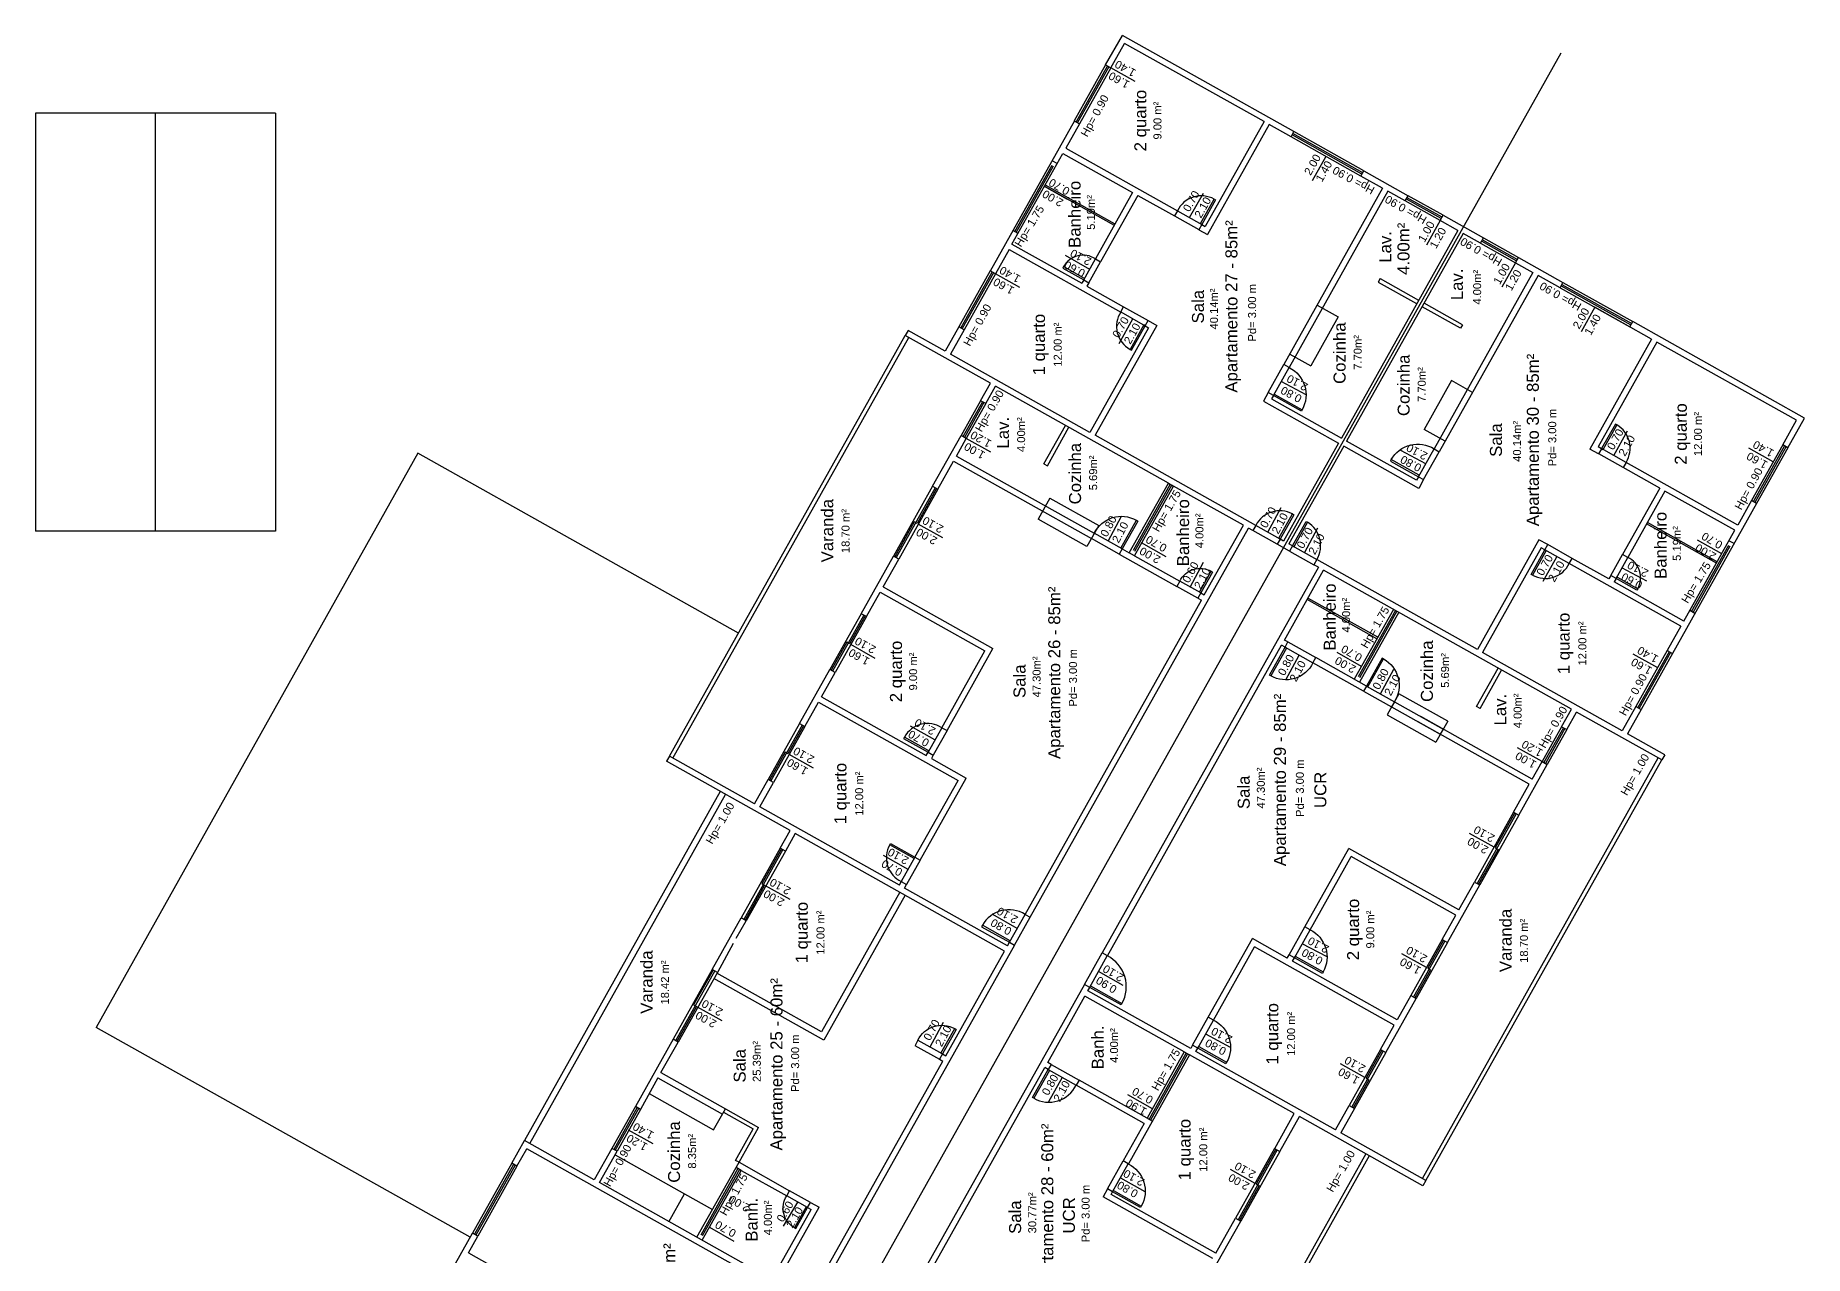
# Model space of a CAD drawing. Header units: millimetres. Extents: x -210 to 1173, y -437 to 320.
# Drawn here: x 1079.97 to 1124.19, y -162.04 to -131.54 of the extents above; entities that cross this region are included whole.
import ezdxf
from ezdxf.enums import TextEntityAlignment as Align

# ---------------------------------------------------------------- set-up
doc = ezdxf.new("R2010")
doc.units = ezdxf.units.MM
doc.header["$LTSCALE"] = 0.3
doc.linetypes.add('DASHED2', pattern=[9.525, 6.35, -3.175])
for name, color, linetype in [('CORTE', 6, 'Continuous'), ('COTAS', 1, 'Continuous'), ('ESQUADRIAS', 3, 'Continuous'), ('PISO', 1, 'Continuous'), ('PROJEÇÃO', 1, 'DASHED2'), ('TEXTOS', 2, 'Continuous'), ('VISTA', 2, 'Continuous')]:
    doc.layers.add(name, color=color, linetype=linetype)
doc.styles.add('2MM 1_100', font='ARIAL.TTF', dxfattribs={"height": 0.2})
doc.styles.add('3MM 1_100', font='ARIAL.TTF', dxfattribs={"height": 0.3})

msp = doc.modelspace()

# ---------------------------------------------------------------- linework, layer by layer
msp.add_line((1118.09, -131.986), (1093.657, -175.544))
at = {"layer": 'CORTE'}
for p, q in [((1106.712, -132.28), (1107.134, -131.543)), ((1106.843, -132.354), (1107.185, -131.743)), ((1111.423, -133.948), (1107.134, -131.543)), ((1110.674, -133.698), (1107.185, -131.743)), ((1106.712, -132.28), (1106.843, -132.354)), ((1105.937, -133.68), (1103.828, -137.433)), ((1106.061, -133.75), (1105.719, -134.36)), ((1105.93, -133.676), (1106.061, -133.75)), ((1110.674, -133.698), (1109.207, -136.317)), ((1110.805, -133.772), (1109.265, -136.521)), ((1111.35, -134.079), (1110.805, -133.772)), ((1111.35, -134.079), (1111.423, -133.948)), ((1105.719, -134.36), (1108.51, -135.926)), ((1104.375, -136.759), (1105.646, -134.492)), ((1105.646, -134.492), (1107.389, -135.469)), ((1105.184, -135.31), (1106.928, -136.289)), ((1105.204, -135.275), (1106.948, -136.254)), ((1113.094, -135.057), (1113.168, -134.926)), ((1113.639, -135.363), (1113.094, -135.057)), ((1113.168, -134.926), (1114.28, -135.55)), ((1107.389, -135.469), (1106.46, -137.126)), ((1107.519, -135.542), (1106.591, -137.2)), ((1107.519, -135.542), (1108.436, -136.056)), ((1113.639, -135.363), (1111.171, -139.768)), ((1113.77, -135.436), (1111.302, -139.842)), ((1114.206, -135.681), (1113.77, -135.436)), ((1114.206, -135.681), (1114.28, -135.55)), ((1108.51, -135.926), (1108.436, -136.056)), ((1114.714, -135.965), (1114.714, -135.965)), ((1114.714, -135.965), (1114.714, -135.965)), ((1115.078, -136.17), (1115.152, -136.039)), ((1115.521, -136.418), (1115.078, -136.17)), ((1115.152, -136.039), (1116.161, -136.605)), ((1109.12, -136.268), (1109.047, -136.399)), ((1109.047, -136.399), (1109.265, -136.521)), ((1109.12, -136.268), (1109.207, -136.317)), ((1115.521, -136.418), (1112.609, -141.606)), ((1115.521, -136.418), (1112.609, -141.606)), ((1115.652, -136.491), (1112.739, -141.68)), ((1115.652, -136.491), (1112.739, -141.68)), ((1116.088, -136.736), (1115.652, -136.491)), ((1116.088, -136.736), (1116.161, -136.605)), ((1104.301, -136.89), (1103.959, -137.501)), ((1104.301, -136.89), (1107.092, -138.456)), ((1104.375, -136.759), (1106.118, -137.737)), ((1103.959, -137.501), (1103.828, -137.428)), ((1106.46, -137.126), (1106.591, -137.2)), ((1117.396, -137.47), (1114.924, -141.873)), ((1116.96, -137.225), (1117.034, -137.094)), ((1116.96, -137.225), (1117.396, -137.47)), ((1117.034, -137.094), (1118.146, -137.717)), ((1106.167, -137.65), (1106.118, -137.737)), ((1106.167, -137.65), (1106.298, -137.723)), ((1106.298, -137.723), (1106.249, -137.81)), ((1106.249, -137.81), (1107.166, -138.325)), ((1117.527, -137.543), (1115.055, -141.947)), ((1118.073, -137.848), (1117.527, -137.543)), ((1118.073, -137.848), (1118.146, -137.717)), ((1107.092, -138.455), (1107.166, -138.325)), ((1120.362, -139.133), (1118.945, -138.338)), ((1103.046, -138.824), (1102.704, -139.434)), ((1103.177, -138.897), (1103.046, -138.824)), ((1107.79, -138.847), (1106.324, -141.464)), ((1107.994, -138.789), (1106.455, -141.537)), ((1107.703, -138.798), (1107.776, -138.667)), ((1107.703, -138.798), (1107.79, -138.847)), ((1107.776, -138.667), (1107.994, -138.789)), ((1119.817, -138.826), (1119.89, -138.695)), ((1124.186, -141.105), (1119.89, -138.696)), ((1101.779, -138.915), (1101.707, -139.042)), ((1103.835, -140.236), (1101.707, -139.042)), ((1102.704, -139.434), (1101.779, -138.915)), ((1103.177, -138.897), (1102.835, -139.508)), ((1120.363, -139.131), (1118.82, -141.879)), ((1120.493, -139.206), (1119.024, -141.822)), ((1123.982, -141.162), (1120.493, -139.206)), ((1106.324, -141.464), (1102.835, -139.508)), ((1111.302, -139.842), (1111.171, -139.768)), ((1103.591, -140.672), (1103.835, -140.236)), ((1103.722, -140.745), (1103.966, -140.309)), ((1108.283, -142.731), (1103.966, -140.309)), ((1110.78, -140.466), (1110.658, -140.684)), ((1110.911, -140.54), (1110.78, -140.466)), ((1110.911, -140.54), (1110.862, -140.627)), ((1103.722, -140.745), (1103.591, -140.672)), ((1110.658, -140.684), (1112.535, -141.737)), ((1110.862, -140.627), (1112.609, -141.606)), ((1123.639, -141.773), (1123.982, -141.162)), ((1123.77, -141.846), (1124.186, -141.105)), ((1102.392, -142.81), (1103.102, -141.544)), ((1102.988, -142.054), (1103.232, -141.618)), ((1103.233, -141.618), (1103.102, -141.544)), ((1110.467, -143.787), (1106.455, -141.537)), ((1112.535, -141.737), (1111.165, -144.179)), ((1112.535, -141.737), (1111.165, -144.179)), ((1112.666, -141.811), (1111.295, -144.252)), ((1112.666, -141.811), (1111.295, -144.252)), ((1114.541, -142.862), (1112.666, -141.811)), ((1114.484, -142.658), (1112.739, -141.68)), ((1114.924, -141.873), (1115.055, -141.947)), ((1119.038, -142.002), (1118.82, -141.879)), ((1119.111, -141.871), (1119.024, -141.822)), ((1119.111, -141.871), (1119.038, -142.002)), ((1123.77, -141.846), (1123.639, -141.773)), ((1102.523, -142.883), (1102.915, -142.185)), ((1102.915, -142.185), (1106.36, -144.116)), ((1102.988, -142.054), (1106.433, -143.985)), ((1119.722, -142.213), (1119.649, -142.344)), ((1120.566, -142.858), (1119.649, -142.344)), ((1122.513, -143.778), (1119.722, -142.213)), ((1102.392, -142.81), (1102.523, -142.883)), ((1107.306, -144.474), (1108.283, -142.731)), ((1107.436, -144.548), (1108.414, -142.804)), ((1110.158, -143.783), (1108.414, -142.804)), ((1114.533, -142.571), (1114.484, -142.658)), ((1114.533, -142.571), (1114.664, -142.644)), ((1114.664, -142.644), (1114.541, -142.862)), ((1120.566, -142.858), (1119.636, -144.515)), ((1120.696, -142.932), (1119.766, -144.588)), ((1122.439, -143.909), (1120.696, -142.932)), ((1122.987, -143.242), (1120.882, -146.991)), ((1122.856, -143.168), (1122.513, -143.779)), ((1122.987, -143.242), (1122.856, -143.168)), ((1104.833, -153.582), (1110.289, -143.856)), ((1106.433, -143.985), (1106.36, -144.116)), ((1109.181, -145.526), (1110.158, -143.783)), ((1110.395, -143.916), (1110.289, -143.856)), ((1110.467, -143.787), (1110.395, -143.916)), ((1111.077, -144.13), (1111.006, -144.258)), ((1111.165, -144.179), (1111.077, -144.13)), ((1117.547, -144.147), (1116.006, -146.893)), ((1117.765, -144.269), (1117.547, -144.147)), ((1121.981, -144.73), (1120.237, -143.752)), ((1122.001, -144.695), (1120.256, -143.717)), ((1121.167, -146.177), (1122.439, -143.909)), ((1100.606, -145.994), (1101.414, -144.554)), ((1101.545, -144.628), (1101.414, -144.554)), ((1107.131, -144.377), (1107.058, -144.507)), ((1107.058, -144.507), (1108.497, -145.314)), ((1107.131, -144.377), (1107.306, -144.474)), ((1107.436, -144.548), (1108.571, -145.184)), ((1111.311, -144.429), (1111.006, -144.258)), ((1111.383, -144.301), (1111.295, -144.252)), ((1111.383, -144.301), (1111.311, -144.429)), ((1117.605, -144.351), (1116.136, -146.966)), ((1117.692, -144.4), (1117.605, -144.351)), ((1117.692, -144.4), (1117.765, -144.269)), ((1119.766, -144.588), (1119.636, -144.515)), ((1101.153, -145.326), (1101.545, -144.628)), ((1112.033, -144.834), (1106.626, -154.472)), ((1111.186, -146.652), (1112.164, -144.908)), ((1111.993, -144.643), (1111.921, -144.772)), ((1112.033, -144.834), (1111.921, -144.772)), ((1116.006, -146.893), (1111.993, -144.643)), ((1118.357, -148.382), (1112.164, -144.908)), ((1118.302, -144.742), (1118.376, -144.611)), ((1121.094, -146.307), (1118.302, -144.742)), ((1119.293, -145.126), (1118.376, -144.611)), ((1119.342, -145.038), (1119.293, -145.126)), ((1119.473, -145.112), (1119.342, -145.038)), ((1100.737, -146.068), (1101.079, -145.457)), ((1101.079, -145.457), (1103.696, -146.924)), ((1101.153, -145.326), (1103.9, -146.867)), ((1108.571, -145.184), (1108.497, -145.314)), ((1109.094, -145.477), (1109.021, -145.608)), ((1109.094, -145.477), (1109.181, -145.526)), ((1119.473, -145.112), (1119.424, -145.199)), ((1121.167, -146.177), (1119.424, -145.199)), ((1104.704, -153.509), (1109.108, -145.657)), ((1109.021, -145.608), (1109.108, -145.657)), ((1113.498, -146.619), (1111.753, -145.641)), ((1113.517, -146.584), (1111.773, -145.606)), ((1113.909, -145.887), (1112.93, -147.631)), ((1100.737, -146.068), (1100.606, -145.994)), ((1114.04, -145.96), (1113.061, -147.704)), ((1121.094, -146.307), (1120.751, -146.918)), ((1106.759, -154.547), (1111.113, -146.783)), ((1111.2, -146.832), (1111.113, -146.783)), ((1111.273, -146.701), (1111.186, -146.652)), ((1111.2, -146.832), (1111.273, -146.701)), ((1102.62, -148.843), (1103.696, -146.924)), ((1102.751, -148.916), (1103.9, -146.867)), ((1111.898, -147.224), (1111.971, -147.093)), ((1113.162, -147.933), (1111.898, -147.224)), ((1113.236, -147.802), (1111.971, -147.093)), ((1119.625, -148.923), (1116.136, -146.966)), ((1120.751, -146.918), (1120.882, -146.991)), ((1099.065, -148.741), (1099.823, -147.39)), ((1099.612, -148.074), (1099.954, -147.463)), ((1099.954, -147.463), (1099.823, -147.39)), ((1099.612, -148.074), (1102.229, -149.541)), ((1113.236, -147.802), (1113.162, -147.933)), ((1099.196, -148.814), (1099.538, -148.205)), ((1099.538, -148.204), (1103.027, -150.16)), ((1113.933, -148.194), (1113.86, -148.324)), ((1113.86, -148.324), (1115.081, -149.009)), ((1113.933, -148.194), (1115.154, -148.878)), ((1117.378, -150.126), (1114.596, -148.565)), ((1118.112, -148.818), (1118.357, -148.382)), ((1118.243, -148.891), (1118.488, -148.455)), ((1120.616, -149.649), (1118.488, -148.455)), ((1119.968, -148.313), (1119.625, -148.923)), ((1120.098, -148.386), (1119.757, -148.995)), ((1119.968, -148.313), (1120.098, -148.386)), ((1099.065, -148.741), (1099.196, -148.814)), ((1102.62, -148.843), (1102.751, -148.916)), ((1117.305, -150.257), (1114.523, -148.696)), ((1115.154, -148.878), (1115.081, -149.009)), ((1118.112, -148.818), (1118.243, -148.891)), ((1120.689, -149.518), (1119.757, -148.995)), ((1102.229, -149.541), (1102.278, -149.453)), ((1102.278, -149.453), (1102.409, -149.527)), ((1119.683, -149.126), (1119.682, -149.127)), ((1095.812, -149.552), (1095.739, -149.683)), ((1098.827, -151.416), (1095.739, -149.683)), ((1097.941, -150.746), (1095.812, -149.552)), ((1102.409, -149.527), (1102.36, -149.614)), ((1102.36, -149.614), (1103.232, -150.103)), ((1117.044, -151.029), (1117.754, -149.763)), ((1117.378, -150.126), (1117.623, -149.69)), ((1117.623, -149.69), (1117.754, -149.763)), ((1120.689, -149.518), (1120.616, -149.649)), ((1097.941, -150.746), (1098.283, -150.137)), ((1098.072, -150.82), (1098.414, -150.21)), ((1098.414, -150.21), (1098.283, -150.137)), ((1101.951, -152.079), (1103.027, -150.16)), ((1102.082, -152.152), (1103.232, -150.103)), ((1116.913, -150.955), (1117.305, -150.257)), ((1101.56, -152.777), (1098.072, -150.82)), ((1116.913, -150.955), (1117.044, -151.029)), ((1098.582, -151.853), (1098.827, -151.416)), ((1098.958, -151.489), (1098.713, -151.926)), ((1104.19, -154.425), (1098.958, -151.489)), ((1098.713, -151.926), (1098.582, -151.853)), ((1101.951, -152.079), (1102.082, -152.152)), ((1111.696, -153.82), (1112.797, -151.858)), ((1111.827, -153.893), (1112.855, -152.062)), ((1115.543, -153.398), (1112.797, -151.858)), ((1115.47, -153.529), (1112.855, -152.062)), ((1101.575, -152.956), (1099.618, -156.446)), ((1101.56, -152.777), (1101.609, -152.69)), ((1101.609, -152.69), (1101.739, -152.763)), ((1101.691, -152.85), (1101.74, -152.763)), ((1104.264, -154.294), (1101.691, -152.85)), ((1115.258, -154.213), (1116.066, -152.773)), ((1115.543, -153.398), (1115.935, -152.7)), ((1115.935, -152.7), (1116.066, -152.773)), ((1101.706, -153.029), (1099.676, -156.65)), ((1096.88, -154.885), (1097.604, -153.598)), ((1097.483, -154.105), (1097.735, -153.671)), ((1097.735, -153.671), (1097.604, -153.598)), ((1104.704, -153.509), (1104.833, -153.582)), ((1111.827, -153.893), (1111.696, -153.82)), ((1115.127, -154.14), (1115.47, -153.529)), ((1097.41, -154.236), (1097.012, -154.959)), ((1104.442, -154.279), (1099.868, -162.434)), ((1104.264, -154.294), (1104.313, -154.207)), ((1104.313, -154.207), (1104.442, -154.279)), ((1109.282, -156.077), (1110.383, -154.115)), ((1109.413, -156.151), (1110.44, -154.319)), ((1111.256, -154.605), (1110.383, -154.115)), ((1113.93, -156.277), (1110.44, -154.319)), ((1115.127, -154.14), (1115.258, -154.213)), ((1102.723, -157.042), (1104.19, -154.425)), ((1106.759, -154.547), (1106.626, -154.473)), ((1111.256, -154.605), (1111.305, -154.517)), ((1111.436, -154.591), (1111.305, -154.518)), ((1111.387, -154.678), (1111.435, -154.591)), ((1114.002, -156.146), (1111.387, -154.678)), ((1097.012, -154.959), (1096.882, -154.886)), ((1099.676, -156.65), (1096.927, -155.108)), ((1099.618, -156.446), (1097.001, -154.977)), ((1106.186, -155.257), (1101.661, -163.325)), ((1105.267, -157.207), (1106.197, -155.55)), ((1106.319, -155.332), (1106.186, -155.257)), ((1108.682, -156.944), (1106.197, -155.55)), ((1106.27, -155.419), (1106.319, -155.332)), ((1108.842, -156.862), (1106.27, -155.419)), ((1113.718, -156.961), (1114.476, -155.609)), ((1114.345, -155.535), (1114.002, -156.146)), ((1114.345, -155.535), (1114.476, -155.609)), ((1109.413, -156.151), (1109.282, -156.077)), ((1113.587, -156.887), (1113.93, -156.277)), ((1095.903, -156.63), (1094.963, -158.308)), ((1095.6, -157.463), (1096.034, -156.703)), ((1096.034, -156.703), (1095.903, -156.63)), ((1102.025, -156.651), (1101.952, -156.782)), ((1108.682, -156.945), (1107.753, -158.602)), ((1108.891, -156.775), (1108.842, -156.862)), ((1109.022, -156.849), (1108.891, -156.775)), ((1108.973, -156.936), (1109.022, -156.849)), ((1112.462, -158.893), (1108.973, -156.936)), ((1113.587, -156.887), (1113.718, -156.961)), ((1099.739, -162.362), (1102.649, -157.173)), ((1101.792, -163.398), (1105.194, -157.338)), ((1102.636, -156.993), (1102.562, -157.124)), ((1102.562, -157.124), (1102.65, -157.173)), ((1102.636, -156.993), (1102.723, -157.042)), ((1105.281, -157.387), (1105.194, -157.338)), ((1105.354, -157.256), (1105.267, -157.207)), ((1105.354, -157.256), (1105.281, -157.387)), ((1108.813, -157.018), (1107.284, -159.743)), ((1111.429, -158.486), (1108.813, -157.018)), ((1095.527, -157.594), (1095.093, -158.382)), ((1095.527, -157.594), (1097.139, -158.498)), ((1095.6, -157.463), (1097.213, -158.367)), ((1106.052, -157.648), (1105.979, -157.778)), ((1107.68, -158.733), (1105.979, -157.778)), ((1107.753, -158.602), (1106.052, -157.648)), ((1112.462, -158.893), (1112.804, -158.283)), ((1112.804, -158.283), (1112.935, -158.356)), ((1095.093, -158.382), (1094.963, -158.308)), ((1107.68, -158.733), (1107.154, -159.67)), ((1110.941, -159.357), (1111.429, -158.486)), ((1111.071, -159.43), (1111.56, -158.559)), ((1114.647, -160.291), (1111.56, -158.559)), ((1112.935, -158.356), (1112.592, -158.967)), ((1091.872, -159.729), (1092.191, -159.161)), ((1093.935, -160.139), (1092.191, -159.161)), ((1114.721, -160.161), (1112.592, -158.967)), ((1092.002, -159.803), (1092.248, -159.365)), ((1099.226, -163.278), (1092.248, -159.365)), ((1094.375, -159.355), (1093.936, -160.139)), ((1094.066, -160.212), (1094.506, -159.428)), ((1094.506, -159.428), (1094.375, -159.355)), ((1110.94, -159.357), (1111.071, -159.43)), ((1092.002, -159.803), (1091.872, -159.729)), ((1096.501, -161.579), (1097.553, -159.704)), ((1096.632, -161.652), (1097.61, -159.908)), ((1097.553, -159.704), (1098.817, -160.413)), ((1097.61, -159.908), (1098.744, -160.544)), ((1107.283, -159.743), (1107.153, -159.67)), ((1099.299, -163.147), (1094.066, -160.212)), ((1098.744, -160.544), (1098.817, -160.413)), ((1106.761, -160.367), (1106.651, -160.564)), ((1106.89, -160.44), (1106.761, -160.367)), ((1106.854, -160.505), (1106.89, -160.44)), ((1109.472, -161.974), (1106.854, -160.505)), ((1114.721, -160.161), (1114.647, -160.291)), ((1098.376, -162.631), (1099.355, -160.886)), ((1098.508, -162.703), (1099.559, -160.828)), ((1099.267, -160.837), (1099.341, -160.706)), ((1099.267, -160.837), (1099.355, -160.886)), ((1099.341, -160.706), (1099.559, -160.828)), ((1109.399, -162.105), (1106.651, -160.564)), ((1109.357, -162.484), (1110.093, -161.174)), ((1109.472, -161.974), (1109.962, -161.101)), ((1109.962, -161.101), (1110.093, -161.174)), ((1089.607, -163.768), (1090.894, -161.474)), ((1090.789, -161.966), (1091.024, -161.547)), ((1091.024, -161.547), (1090.893, -161.474)), ((1090.789, -161.966), (1092.752, -163.066))]:
    msp.add_line(p, q, dxfattribs=at)
at = {"layer": 'COTAS'}
for p, q in [((1107.456, -132.698), (1106.843, -132.354)), ((1112.222, -134.567), (1111.878, -135.18)), ((1105.181, -135.309), (1105.756, -135.633)), ((1108.816, -136.096), (1109.16, -135.483)), ((1115.078, -136.17), (1114.735, -136.783)), ((1105.708, -137.031), (1106.313, -137.388)), ((1104.572, -137.845), (1103.959, -137.501)), ((1116.96, -137.225), (1116.616, -137.838)), ((1118.945, -138.337), (1118.601, -138.95)), ((1107.053, -139.24), (1107.398, -138.627)), ((1111.726, -140.522), (1111.106, -140.191)), ((1119.417, -142.041), (1119.761, -141.428)), ((1103.846, -141.961), (1103.232, -141.618)), ((1114.716, -142.25), (1114.096, -141.919)), ((1123.402, -142.201), (1122.789, -141.857)), ((1106.782, -144.181), (1107.113, -143.561)), ((1110.772, -143.959), (1111.103, -143.338)), ((1102.647, -144.099), (1102.034, -143.756)), ((1111.688, -144.472), (1112.019, -143.852)), ((1121.498, -144.149), (1122.111, -144.492)), ((1108.229, -144.571), (1107.616, -144.227)), ((1117.654, -145.184), (1117.997, -144.571)), ((1108.832, -145.33), (1109.163, -144.71)), ((1120.24, -145.181), (1119.62, -144.85)), ((1100.958, -147.111), (1100.345, -146.767)), ((1111.218, -147.648), (1111.549, -147.028)), ((1113.112, -147.31), (1112.499, -146.966)), ((1120.514, -147.346), (1119.901, -147.002)), ((1113.585, -147.998), (1113.915, -147.378)), ((1102.449, -149.148), (1101.836, -148.804)), ((1117.623, -149.69), (1117.01, -149.346)), ((1099.417, -149.858), (1098.804, -149.514)), ((1116.424, -151.827), (1115.811, -151.484)), ((1101.78, -152.384), (1101.167, -152.04)), ((1098.83, -153.139), (1098.217, -152.795)), ((1104.508, -153.859), (1103.895, -153.515)), ((1112.251, -154.573), (1111.631, -154.242)), ((1114.736, -154.838), (1114.123, -154.494)), ((1097.13, -156.171), (1096.517, -155.828)), ((1102.33, -156.822), (1102.661, -156.202)), ((1109.837, -156.831), (1109.217, -156.5)), ((1113.195, -157.585), (1112.582, -157.241)), ((1105.629, -157.582), (1105.285, -158.195)), ((1107.886, -158.365), (1107.273, -158.021)), ((1095.407, -159.245), (1094.794, -158.902)), ((1110.451, -160.23), (1109.838, -159.886)), ((1098.662, -161.303), (1099.019, -160.698)), ((1096.811, -161.329), (1097.424, -161.673))]:
    msp.add_line(p, q, dxfattribs=at)
at = {"layer": 'COTAS', "extrusion": (2.53092e-12, 2.49687e-12, -1)}
msp.add_line((1107.15, -155.282), (1106.537, -154.938), dxfattribs=at)
at = {"layer": 'COTAS', "extrusion": (1.06791e-16, -5.99361e-17, -1)}
msp.add_line((1107.086, -160.092), (1107.698, -160.436), dxfattribs=at)
at = {"layer": 'ESQUADRIAS'}
for p, q in [((1106.76, -132.307), (1105.978, -133.703)), ((1106.795, -132.327), (1106.013, -133.723)), ((1113.121, -135.009), (1111.377, -134.031)), ((1113.141, -134.974), (1111.396, -133.996)), ((1115.105, -136.122), (1114.233, -135.633)), ((1115.125, -136.087), (1114.253, -135.598)), ((1116.115, -136.688), (1116.987, -137.177)), ((1116.135, -136.653), (1117.007, -137.142)), ((1103.876, -137.455), (1103.094, -138.85)), ((1103.911, -137.474), (1103.129, -138.87)), ((1118.1, -137.8), (1119.844, -138.778)), ((1118.119, -137.765), (1119.864, -138.744)), ((1103.639, -140.699), (1103.15, -141.571)), ((1103.674, -140.718), (1103.185, -141.591)), ((1123.687, -141.8), (1122.904, -143.195)), ((1123.722, -141.819), (1122.939, -143.215)), ((1102.457, -142.847), (1101.479, -144.591)), ((1102.492, -142.866), (1102.003, -143.738)), ((1101.933, -143.699), (1101.444, -144.572)), ((1102.003, -143.738), (1101.933, -143.699)), ((1100.671, -146.031), (1099.889, -147.427)), ((1100.706, -146.051), (1100.315, -146.748)), ((1100.245, -146.709), (1099.854, -147.407)), ((1100.315, -146.748), (1100.245, -146.709)), ((1120.799, -146.945), (1120.016, -148.34)), ((1120.834, -146.964), (1120.051, -148.359)), ((1099.131, -148.778), (1098.348, -150.173)), ((1099.166, -148.797), (1098.774, -149.495)), ((1118.16, -148.845), (1117.671, -149.717)), ((1118.195, -148.864), (1117.706, -149.736)), ((1098.705, -149.456), (1098.313, -150.154)), ((1098.774, -149.495), (1098.705, -149.456)), ((1116.978, -150.992), (1116, -152.736)), ((1116.944, -150.972), (1116.454, -151.845)), ((1098.647, -151.89), (1097.669, -153.634)), ((1098.612, -151.87), (1098.123, -152.742)), ((1116.524, -151.884), (1116.035, -152.756)), ((1116.454, -151.845), (1116.524, -151.884)), ((1098.193, -152.782), (1097.704, -153.654)), ((1098.123, -152.742), (1098.193, -152.782)), ((1115.193, -154.177), (1114.41, -155.572)), ((1115.158, -154.157), (1114.767, -154.855)), ((1096.947, -154.922), (1095.969, -156.667)), ((1096.906, -154.899), (1096.417, -155.771)), ((1114.836, -154.894), (1114.445, -155.592)), ((1114.767, -154.855), (1114.836, -154.894)), ((1096.487, -155.81), (1095.997, -156.683)), ((1096.417, -155.771), (1096.487, -155.81)), ((1113.652, -156.924), (1112.87, -158.32)), ((1113.617, -156.904), (1113.226, -157.602)), ((1113.296, -157.641), (1112.904, -158.339)), ((1113.226, -157.602), (1113.296, -157.641)), ((1095.011, -158.335), (1094.423, -159.382)), ((1095.045, -158.355), (1094.458, -159.401)), ((1111.005, -159.395), (1110.027, -161.139)), ((1110.97, -159.375), (1110.481, -160.247)), ((1091.92, -159.756), (1090.942, -161.501)), ((1091.955, -159.776), (1090.977, -161.521)), ((1110.551, -160.286), (1110.062, -161.159)), ((1110.481, -160.247), (1110.551, -160.286))]:
    msp.add_line(p, q, dxfattribs=at)
for points in [[(1109.121, -136.266), (1109.086, -136.247), (1109.428, -135.636), (1109.463, -135.655)], [(1106.167, -137.65), (1106.186, -137.615), (1105.663, -137.322), (1105.643, -137.357)], [(1107.703, -138.798), (1107.668, -138.779), (1107.325, -139.389), (1107.36, -139.409)], [(1119.112, -141.869), (1119.147, -141.889), (1119.49, -141.279), (1119.455, -141.259)], [(1111.043, -144.11), (1111.386, -143.5), (1111.42, -143.52), (1111.077, -144.13)], [(1111.383, -144.301), (1111.726, -143.691), (1111.761, -143.711), (1111.418, -144.321)], [(1117.692, -144.4), (1117.727, -144.419), (1117.385, -145.03), (1117.35, -145.011)], [(1119.473, -145.112), (1119.492, -145.077), (1120.015, -145.37), (1119.996, -145.405)], [(1102.278, -149.453), (1102.297, -149.419), (1101.687, -149.076), (1101.667, -149.111)], [(1101.951, -152.079), (1101.931, -152.114), (1101.321, -151.772), (1101.34, -151.737)], [(1104.313, -154.207), (1104.332, -154.172), (1103.635, -153.781), (1103.615, -153.816)], [(1106.319, -155.332), (1106.338, -155.297), (1107.123, -155.737), (1107.104, -155.772)], [(1105.281, -157.387), (1105.316, -157.407), (1104.924, -158.104), (1104.89, -158.085)]]:
    msp.add_lwpolyline(points, close=True, dxfattribs=at)
at = {"layer": 'ESQUADRIAS', "extrusion": (-8.67055e-14, 3.07119e-13, -1), "elevation": 0}
for points in [[(-1110.911, -140.54), (-1110.93, -140.505), (-1111.628, -140.896), (-1111.609, -140.931)], [(-1109.022, -156.849), (-1109.041, -156.814), (-1109.739, -157.205), (-1109.72, -157.24)]]:
    msp.add_lwpolyline(points, close=True, dxfattribs=at)
at = {"layer": 'ESQUADRIAS', "extrusion": (3.07266e-13, 8.61823e-14, -1), "elevation": 0}
msp.add_lwpolyline([(-1114.533, -142.571), (-1114.552, -142.536), (-1113.855, -142.144), (-1113.835, -142.179)], close=True, dxfattribs=at)
at = {"layer": 'ESQUADRIAS', "extrusion": (1.06818e-16, -5.98874e-17, -1)}
for points in [[(-1107.131, -144.377), (-1107.096, -144.357), (-1107.488, -143.659), (-1107.522, -143.679)], [(-1109.094, -145.477), (-1109.059, -145.457), (-1109.353, -144.934), (-1109.387, -144.954)]]:
    msp.add_lwpolyline(points, close=True, dxfattribs=at)
at = {"layer": 'ESQUADRIAS', "extrusion": (-1.06805e-16, 5.99109e-17, -1)}
for points in [[(-1111.2, -146.832), (-1111.235, -146.852), (-1110.843, -147.549), (-1110.808, -147.53)], [(-1113.236, -147.802), (-1113.271, -147.822), (-1113.662, -147.124), (-1113.627, -147.104)]]:
    msp.add_lwpolyline(points, close=True, dxfattribs=at)
at = {"layer": 'ESQUADRIAS', "extrusion": (-8.66407e-14, 3.07137e-13, -1), "elevation": 0}
msp.add_lwpolyline([(-1111.436, -154.591), (-1111.455, -154.556), (-1112.153, -154.947), (-1112.134, -154.982)], close=True, dxfattribs=at)
at = {"layer": 'ESQUADRIAS', "extrusion": (1.06799e-16, -5.99217e-17, -1)}
msp.add_lwpolyline([(-1102.635, -156.993), (-1102.6, -156.974), (-1102.943, -156.363), (-1102.978, -156.383)], close=True, dxfattribs=at)
at = {"layer": 'ESQUADRIAS', "extrusion": (1.06791e-16, -5.99361e-17, -1)}
msp.add_lwpolyline([(-1106.89, -160.44), (-1106.91, -160.405), (-1107.607, -160.797), (-1107.588, -160.832)], close=True, dxfattribs=at)
at = {"layer": 'ESQUADRIAS', "extrusion": (1.0683e-16, -5.9867e-17, -1)}
msp.add_lwpolyline([(-1099.267, -160.837), (-1099.233, -160.817), (-1098.939, -161.341), (-1098.974, -161.36)], close=True, dxfattribs=at)
at = {"layer": 'PISO'}
for p, q in [((1085.966, -133.486), (1079.966, -133.486)), ((1079.966, -133.486), (1079.966, -143.936)), ((1082.966, -143.936), (1082.966, -133.486)), ((1085.966, -133.486), (1085.966, -143.936)), ((1108.437, -136.056), (1109.048, -136.397)), ((1108.51, -135.925), (1109.121, -136.266)), ((1107.166, -138.325), (1107.776, -138.667)), ((1107.092, -138.455), (1107.703, -138.798)), ((1110.78, -140.466), (1111.171, -139.768)), ((1110.911, -140.54), (1111.302, -139.842)), ((1114.533, -142.571), (1114.924, -141.873)), ((1119.722, -142.213), (1119.112, -141.869)), ((1114.664, -142.644), (1115.055, -141.947)), ((1119.649, -142.343), (1119.039, -142)), ((1102.392, -142.81), (1101.414, -144.554)), ((1102.523, -142.883), (1101.545, -144.628)), ((1085.966, -143.936), (1079.966, -143.936)), ((1107.058, -144.507), (1106.36, -144.116)), ((1107.131, -144.377), (1106.433, -143.985)), ((1111.006, -144.258), (1110.395, -143.916)), ((1111.077, -144.13), (1110.467, -143.787)), ((1111.311, -144.429), (1111.921, -144.772)), ((1111.383, -144.301), (1111.993, -144.644)), ((1118.302, -144.742), (1117.692, -144.4)), ((1118.376, -144.611), (1117.765, -144.269)), ((1109.021, -145.608), (1108.497, -145.314)), ((1109.094, -145.477), (1108.571, -145.184)), ((1100.606, -145.994), (1099.823, -147.39)), ((1100.737, -146.068), (1099.954, -147.463)), ((1111.273, -146.701), (1111.971, -147.093)), ((1111.2, -146.832), (1111.898, -147.224)), ((1113.162, -147.933), (1113.86, -148.324)), ((1113.236, -147.802), (1113.933, -148.194)), ((1099.065, -148.741), (1098.283, -150.137)), ((1099.196, -148.814), (1098.414, -150.21)), ((1102.62, -148.843), (1102.278, -149.453)), ((1102.751, -148.916), (1102.409, -149.527)), ((1116.913, -150.955), (1115.935, -152.7)), ((1117.044, -151.029), (1116.066, -152.773)), ((1098.582, -151.853), (1097.604, -153.597)), ((1098.713, -151.926), (1097.734, -153.671)), ((1101.951, -152.079), (1101.609, -152.69)), ((1102.082, -152.152), (1101.739, -152.763)), ((1111.305, -154.517), (1111.696, -153.82)), ((1111.435, -154.591), (1111.827, -153.893)), ((1115.127, -154.14), (1114.345, -155.535)), ((1115.258, -154.213), (1114.476, -155.609)), ((1106.186, -155.257), (1106.626, -154.473)), ((1106.317, -155.331), (1106.757, -154.546)), ((1096.882, -154.885), (1095.903, -156.63)), ((1097.012, -154.959), (1096.034, -156.703)), ((1108.891, -156.775), (1109.282, -156.077)), ((1109.021, -156.848), (1109.413, -156.151)), ((1113.587, -156.887), (1112.804, -158.283)), ((1113.718, -156.961), (1112.935, -158.356)), ((1097.164, -158.454), (1097.905, -158.87)), ((1097.213, -158.367), (1098.042, -158.831)), ((1097.465, -159.655), (1097.905, -158.87)), ((1097.553, -159.704), (1098.042, -158.831)), ((1110.94, -159.358), (1109.961, -161.102)), ((1111.071, -159.431), (1110.092, -161.176)), ((1097.553, -159.704), (1097.465, -159.655)), ((1106.761, -160.367), (1107.153, -159.67)), ((1106.89, -160.44), (1107.282, -159.742)), ((1099.341, -160.706), (1098.817, -160.413)), ((1099.267, -160.837), (1098.744, -160.544))]:
    msp.add_line(p, q, dxfattribs=at)
at = {"layer": 'PISO', "extrusion": (5.98539e-17, 1.06837e-16, -1)}
for p, q in [((1106.167, -137.65), (1106.46, -137.126)), ((1106.298, -137.723), (1106.591, -137.2))]:
    msp.add_line(p, q, dxfattribs=at)
at = {"layer": 'PISO', "extrusion": (5.99444e-17, 1.06786e-16, -1)}
for p, q in [((1119.342, -145.038), (1119.636, -144.515)), ((1119.473, -145.112), (1119.766, -144.588))]:
    msp.add_line(p, q, dxfattribs=at)
at = {"layer": 'PISO', "extrusion": (5.98874e-17, 1.06818e-16, -1)}
for p, q in [((1104.313, -154.207), (1104.704, -153.509)), ((1104.442, -154.279), (1104.833, -153.582))]:
    msp.add_line(p, q, dxfattribs=at)
at = {"layer": 'PISO', "extrusion": (1.06799e-16, -5.99217e-17, -1)}
for p, q in [((1101.951, -156.782), (1102.562, -157.124)), ((1102.025, -156.651), (1102.635, -156.993))]:
    msp.add_line(p, q, dxfattribs=at)
at = {"layer": 'PISO', "extrusion": (-1.49903e-12, -4.21329e-13, -1)}
for p, q in [((1105.282, -157.385), (1105.98, -157.777)), ((1105.354, -157.256), (1106.052, -157.648))]:
    msp.add_line(p, q, dxfattribs=at)
at = {"layer": 'PISO'}
for centre, radius, start, end in [((1109.105, -136.213), 0.661, 60.7889, 154.1583), ((1106.153, -137.596), 0.561, 56.791, 150.7409), ((1107.649, -138.812), 0.661, 147.3234, 240.6928), ((1119.166, -141.855), 0.661, 327.2749, 60.6443), ((1111.07, -144.103), 0.681, 62.3678, 152.3678), ((1111.409, -144.294), 0.681, 329.0654, 59.0654), ((1119.526, -145.096), 0.561, 330.6923, 64.6422), ((1117.708, -144.453), 0.661, 240.7404, 334.1098), ((1102.263, -149.4), 0.661, 57.3472, 150.7166), ((1101.898, -152.095), 0.661, 150.7386, 244.1079), ((1104.298, -154.153), 0.761, 57.7853, 150.7229), ((1106.372, -155.316), 0.861, 330.7103, 63.3142), ((1105.297, -157.441), 0.761, 240.7042, 333.6418)]:
    msp.add_arc(centre, radius, start, end, dxfattribs=at)
at = {"layer": 'PISO', "extrusion": (-8.67055e-14, 3.07119e-13, -1)}
for centre in [(-1110.964, -140.524), (-1109.076, -156.833)]:
    msp.add_arc(centre, 0.761, 116.3215, 209.2591, dxfattribs=at)
at = {"layer": 'PISO', "extrusion": (3.07266e-13, 8.61823e-14, -1)}
msp.add_arc((-1114.518, -142.517), 0.761, 29.3077, 122.2453, dxfattribs=at)
at = {"layer": 'PISO', "extrusion": (1.06818e-16, -5.98874e-17, -1)}
for centre, radius, start, end in [((-1107.109, -144.308), 0.749, 25.506, 119.6781), ((-1109.078, -145.424), 0.561, 25.3272, 119.2771)]:
    msp.add_arc(centre, radius, start, end, dxfattribs=at)
at = {"layer": 'PISO', "extrusion": (-1.06805e-16, 5.99109e-17, -1)}
for centre, start, end in [((-1111.216, -146.886), 206.3521, 299.2897), ((-1113.29, -147.788), 119.2897, 212.2273)]:
    msp.add_arc(centre, 0.761, start, end, dxfattribs=at)
at = {"layer": 'PISO', "extrusion": (-8.66407e-14, 3.07137e-13, -1)}
msp.add_arc((-1111.489, -154.575), 0.761, 116.3336, 209.2712, dxfattribs=at)
at = {"layer": 'PISO', "extrusion": (1.06799e-16, -5.99217e-17, -1)}
msp.add_arc((-1102.62, -156.94), 0.661, 25.9261, 119.2955, dxfattribs=at)
at = {"layer": 'PISO', "extrusion": (1.06791e-16, -5.99361e-17, -1)}
msp.add_arc((-1106.944, -160.424), 0.761, 116.3838, 209.3214, dxfattribs=at)
at = {"layer": 'PISO', "extrusion": (1.0683e-16, -5.9867e-17, -1)}
msp.add_arc((-1099.214, -160.851), 0.561, 299.2661, 33.216, dxfattribs=at)
at = {"layer": 'PROJEÇÃO'}
for p, q in [((1104.446, -136.446), (1105.424, -134.701)), ((1104.481, -136.466), (1105.459, -134.721)), ((1105.506, -134.748), (1105.376, -134.674)), ((1104.528, -136.493), (1104.398, -136.419)), ((1108.332, -142.757), (1107.354, -144.501)), ((1108.367, -142.776), (1107.389, -144.521)), ((1108.283, -142.731), (1108.414, -142.804)), ((1107.436, -144.548), (1107.306, -144.474)), ((1121.362, -145.942), (1122.34, -144.197)), ((1121.397, -145.962), (1122.375, -144.217)), ((1122.423, -144.244), (1122.292, -144.17)), ((1113.957, -145.913), (1112.978, -147.658)), ((1121.445, -145.989), (1121.314, -145.915)), ((1113.992, -145.933), (1113.013, -147.677)), ((1108.73, -156.971), (1107.801, -158.629)), ((1108.682, -156.944), (1108.813, -157.018)), ((1108.765, -156.991), (1107.835, -158.648)), ((1107.753, -158.602), (1107.883, -158.675)), ((1097.527, -159.861), (1096.549, -161.606)), ((1097.562, -159.881), (1096.584, -161.626)), ((1097.61, -159.908), (1097.479, -159.835))]:
    msp.add_line(p, q, dxfattribs=at)
at = {"layer": 'VISTA'}
for p, q in [((1106.712, -132.28), (1105.93, -133.676)), ((1106.843, -132.354), (1106.061, -133.75)), ((1113.167, -134.926), (1111.423, -133.948)), ((1113.094, -135.057), (1111.35, -134.079)), ((1115.078, -136.17), (1114.206, -135.681)), ((1115.152, -136.039), (1114.28, -135.55)), ((1116.161, -136.605), (1117.034, -137.094)), ((1116.088, -136.736), (1116.96, -137.225)), ((1103.828, -137.428), (1103.046, -138.824)), ((1103.959, -137.501), (1103.177, -138.897)), ((1113.578, -137.621), (1113.529, -137.708)), ((1113.529, -137.708), (1114.487, -138.246)), ((1113.578, -137.621), (1114.536, -138.159)), ((1118.073, -137.848), (1119.817, -138.826)), ((1118.146, -137.717), (1119.89, -138.696)), ((1112.002, -138.285), (1112.525, -138.579)), ((1115.583, -138.861), (1114.625, -138.323)), ((1115.632, -138.773), (1114.674, -138.236)), ((1112.525, -138.579), (1111.841, -139.8)), ((1115.632, -138.773), (1115.583, -138.861)), ((1095.812, -149.552), (1101.707, -139.042)), ((1095.9, -149.602), (1101.794, -139.093)), ((1111.318, -139.507), (1111.841, -139.8)), ((1115.364, -140.171), (1114.679, -141.391)), ((1115.887, -140.464), (1115.364, -140.171)), ((1103.591, -140.672), (1103.102, -141.544)), ((1103.722, -140.745), (1103.232, -141.618)), ((1105.173, -142.247), (1105.711, -141.288)), ((1105.26, -142.296), (1105.798, -141.336)), ((1115.202, -141.685), (1114.679, -141.391)), ((1123.639, -141.773), (1122.856, -143.168)), ((1123.77, -141.846), (1122.987, -143.242)), ((1089.528, -141.985), (1081.482, -156.333)), ((1097.538, -146.477), (1089.528, -141.985)), ((1105.173, -142.247), (1105.26, -142.296)), ((1105.322, -143.104), (1105.029, -143.628)), ((1105.322, -143.104), (1106.543, -143.789)), ((1106.25, -144.312), (1105.029, -143.628)), ((1106.543, -143.789), (1106.25, -144.312)), ((1120.751, -146.918), (1119.968, -148.313)), ((1120.882, -146.991), (1120.098, -148.386)), ((1115.987, -148.314), (1116.525, -147.354)), ((1116.074, -148.363), (1116.612, -147.403)), ((1114.044, -147.997), (1113.75, -148.521)), ((1115.265, -148.682), (1114.044, -147.997)), ((1113.75, -148.521), (1114.971, -149.206)), ((1116.074, -148.363), (1115.987, -148.314)), ((1115.265, -148.682), (1114.971, -149.206)), ((1118.112, -148.818), (1117.623, -149.69)), ((1118.243, -148.891), (1117.754, -149.763)), ((1114.633, -160.112), (1120.528, -149.6)), ((1114.721, -160.161), (1120.616, -149.649)), ((1097.08, -150.435), (1092.191, -159.161)), ((1092.322, -159.234), (1097.215, -150.511)), ((1090.835, -161.578), (1081.482, -156.333)), ((1095.307, -157.987), (1096.919, -158.89)), ((1094.963, -158.308), (1094.375, -159.355)), ((1095.093, -158.382), (1094.506, -159.428)), ((1096.919, -158.89), (1097.213, -158.367)), ((1094.457, -159.516), (1096.194, -160.49)), ((1113.219, -159.49), (1108.326, -168.211)), ((1113.306, -159.539), (1108.413, -168.26)), ((1091.872, -159.729), (1090.893, -161.474)), ((1092.002, -159.803), (1091.024, -161.547)), ((1095.802, -161.189), (1096.194, -160.49)), ((1096.194, -160.49), (1096.892, -160.881))]:
    msp.add_line(p, q, dxfattribs=at)

# ---------------------------------------------------------------- texts
at = {"layer": 'TEXTOS'}
for s, height, rotation, style, p in [('1.40', 0.2, 150.7041, '2MM 1_100', (1107.207, -132.372)), ('1.60', 0.2, 150.7041, '2MM 1_100', (1107.05, -132.662)), ('Hp= 0.90', 0.2, 61.2415, '2MM 1_100', (1106.442, -133.55)), ('2 quarto', 0.3, 90, '3MM 1_100', (1107.582, -133.672)), ('9.00 m²', 0.2, 90, '2MM 1_100', (1108.011, -133.672)), ('2.00', 0.2, 60.7199, '2MM 1_100', (1111.885, -134.772)), ('1.40', 0.2, 60.7199, '2MM 1_100', (1112.171, -134.938)), ('Hp= 0.90', 0.2, 151.2573, '2MM 1_100', (1112.912, -135.164)), ('0.70', 0.2, 150.1352, '2MM 1_100', (1105.555, -135.328)), ('Banheiro', 0.3, 90, '3MM 1_100', (1105.939, -136.015)), ('2.00', 0.2, 150.1352, '2MM 1_100', (1105.395, -135.616)), ('5.19m²', 0.2, 90, '2MM 1_100', (1106.347, -135.967)), ('0.70', 0.2, 60.7404, '2MM 1_100', (1108.854, -135.685)), ('2.10', 0.2, 60.7404, '2MM 1_100', (1109.144, -135.842)), ('Hp= 0.90', 0.2, 150.1759, '2MM 1_100', (1114.218, -135.897)), ('Hp= 1.75', 0.2, 58.7078, '2MM 1_100', (1104.81, -136.309)), ('Apartamento 27 - 85m²', 0.3, 90, '3MM 1_100', (1109.859, -138.316)), ('1.00', 0.2, 60.7133, '2MM 1_100', (1114.732, -136.446)), ('Lav.', 0.3, 90, '3MM 1_100', (1113.704, -136.828)), ('4.00m²', 0.3, 90, '3MM 1_100', (1114.16, -136.876)), ('1.20', 0.2, 60.7133, '2MM 1_100', (1115.021, -136.603)), ('Hp= 0.90', 0.2, 150.1759, '2MM 1_100', (1116.1, -136.952)), ('2.10', 0.2, 151.9287, '2MM 1_100', (1106.092, -137.09)), ('1.40', 0.2, 150.7041, '2MM 1_100', (1104.324, -137.52)), ('0.60', 0.2, 151.9287, '2MM 1_100', (1105.941, -137.383)), ('Lav.', 0.3, 90, '3MM 1_100', (1115.495, -137.764)), ('4.00m²', 0.2, 90, '2MM 1_100', (1116.001, -137.836)), ('1.00', 0.2, 60.7133, '2MM 1_100', (1116.613, -137.501)), ('1.20', 0.2, 60.7133, '2MM 1_100', (1116.903, -137.658)), ('1.60', 0.2, 150.7041, '2MM 1_100', (1104.167, -137.81)), ('Sala', 0.3, 90, '3MM 1_100', (1109.024, -138.322)), ('40.14m²', 0.2, 90, '2MM 1_100', (1109.423, -138.38)), ('Pd= 3.00 m', 0.2, 90, '2MM 1_100', (1110.376, -138.475)), ('Hp= 0.90', 0.2, 150.1759, '2MM 1_100', (1118.084, -138.064)), ('Hp= 0.90', 0.2, 61.2415, '2MM 1_100', (1103.51, -138.779)), ('2.00', 0.2, 60.7133, '2MM 1_100', (1118.598, -138.613)), ('1 quarto', 0.3, 90, '3MM 1_100', (1105.049, -139.27)), ('12.00 m²', 0.2, 90, '2MM 1_100', (1105.518, -139.27)), ('0.70', 0.2, 60.7404, '2MM 1_100', (1107.089, -138.835)), ('2.10', 0.2, 60.7404, '2MM 1_100', (1107.379, -138.992)), ('Cozinha', 0.3, 90, '3MM 1_100', (1112.563, -139.484)), ('1.40', 0.2, 60.7133, '2MM 1_100', (1118.888, -138.77)), ('7.70m²', 0.2, 90, '2MM 1_100', (1113.016, -139.465)), ('Cozinha', 0.3, 90, '3MM 1_100', (1114.164, -140.287)), ('Apartamento 30 - 85m²', 0.3, 90, '3MM 1_100', (1117.393, -141.654)), ('2.10', 0.2, 151.9107, '2MM 1_100', (1111.505, -140.224)), ('7.70m²', 0.2, 90, '2MM 1_100', (1114.616, -140.268)), ('Hp= 0.90', 0.2, 60.1792, '2MM 1_100', (1103.813, -140.926)), ('0.80', 0.2, 151.9107, '2MM 1_100', (1111.354, -140.517)), ('Pd= 3.00 m', 0.2, 90, '2MM 1_100', (1117.878, -141.595)), ('2 quarto', 0.3, 90, '3MM 1_100', (1121.091, -141.504)), ('12.00 m²', 0.2, 90, '2MM 1_100', (1121.52, -141.504)), ('1.20', 0.2, 150.7166, '2MM 1_100', (1103.597, -141.636)), ('Lav.', 0.3, 90, '3MM 1_100', (1104.148, -141.472)), ('4.00m²', 0.2, 90, '2MM 1_100', (1104.604, -141.52)), ('Sala', 0.3, 90, '3MM 1_100', (1116.471, -141.656)), ('40.14m²', 0.2, 90, '2MM 1_100', (1116.998, -141.687)), ('0.70', 0.2, 60.7404, '2MM 1_100', (1119.453, -141.635)), ('1.00', 0.2, 150.7166, '2MM 1_100', (1103.44, -141.926)), ('Cozinha', 0.3, 90, '3MM 1_100', (1105.951, -142.494)), ('2.10', 0.2, 151.9107, '2MM 1_100', (1114.495, -141.952)), ('2.10', 0.2, 60.7404, '2MM 1_100', (1119.742, -141.792)), ('1.40', 0.2, 150.7041, '2MM 1_100', (1123.154, -141.876)), ('5.69m²', 0.2, 90, '2MM 1_100', (1106.403, -142.475)), ('0.80', 0.2, 151.9107, '2MM 1_100', (1114.344, -142.245)), ('Hp= 0.90', 0.2, 61.2415, '2MM 1_100', (1122.787, -142.872)), ('1.60', 0.2, 150.7041, '2MM 1_100', (1122.997, -142.165)), ('Varanda', 0.3, 90, '3MM 1_100', (1099.757, -143.92)), ('Hp= 1.75', 0.2, 60.1792, '2MM 1_100', (1108.239, -143.424)), ('Banheiro', 0.3, 90, '3MM 1_100', (1108.652, -143.971)), ('18.70 m²', 0.2, 90, '2MM 1_100', (1100.215, -143.929)), ('2.10', 0.2, 150.7166, '2MM 1_100', (1102.398, -143.774)), ('0.80', 0.2, 61.9287, '2MM 1_100', (1106.787, -143.809)), ('2.10', 0.2, 61.9287, '2MM 1_100', (1107.08, -143.96)), ('4.00m²', 0.2, 90, '2MM 1_100', (1109.06, -143.924)), ('0.70', 0.2, 61.9287, '2MM 1_100', (1110.777, -143.586)), ('2.10', 0.2, 61.9287, '2MM 1_100', (1111.07, -143.737)), ('Banheiro', 0.3, 90, '3MM 1_100', (1120.584, -144.288)), ('2.00', 0.2, 150.7166, '2MM 1_100', (1102.241, -144.064)), ('0.70', 0.2, 150.7166, '2MM 1_100', (1107.981, -144.246)), ('0.70', 0.2, 61.9287, '2MM 1_100', (1111.693, -144.1)), ('2.10', 0.2, 61.9287, '2MM 1_100', (1111.986, -144.251)), ('5.19m²', 0.2, 90, '2MM 1_100', (1120.992, -144.24)), ('0.70', 0.2, 150.1352, '2MM 1_100', (1121.872, -144.168)), ('2.00', 0.2, 150.7166, '2MM 1_100', (1107.824, -144.536)), ('0.70', 0.2, 60.7404, '2MM 1_100', (1117.689, -144.779)), ('2.00', 0.2, 150.1352, '2MM 1_100', (1121.712, -144.456)), ('0.60', 0.2, 61.9287, '2MM 1_100', (1108.837, -144.958)), ('2.10', 0.2, 61.9287, '2MM 1_100', (1109.13, -145.109)), ('2.10', 0.2, 60.7404, '2MM 1_100', (1117.979, -144.936)), ('0.60', 0.2, 151.9287, '2MM 1_100', (1119.867, -145.176)), ('2.10', 0.2, 151.9287, '2MM 1_100', (1120.018, -144.883)), ('Hp= 1.75', 0.2, 58.7078, '2MM 1_100', (1121.474, -145.214)), ('Apartamento 26 - 85m²', 0.3, 90, '3MM 1_100', (1105.431, -147.471)), ('Banheiro', 0.3, 90, '3MM 1_100', (1112.317, -146.078)), ('4.00m²', 0.2, 90, '2MM 1_100', (1112.725, -146.03)), ('Hp= 1.75', 0.2, 60.1792, '2MM 1_100', (1113.448, -146.335)), ('1 quarto', 0.3, 90, '3MM 1_100', (1118.162, -146.738)), ('12.00 m²', 0.2, 90, '2MM 1_100', (1118.631, -146.738)), ('2.10', 0.2, 150.7166, '2MM 1_100', (1100.709, -146.786)), ('2 quarto', 0.3, 90, '3MM 1_100', (1101.475, -147.439)), ('0.70', 0.2, 150.7166, '2MM 1_100', (1112.864, -146.984)), ('Cozinha', 0.3, 90, '3MM 1_100', (1114.746, -147.431)), ('1.60', 0.2, 150.7166, '2MM 1_100', (1100.552, -147.076)), ('9.00 m²', 0.2, 90, '2MM 1_100', (1101.904, -147.439)), ('47.30m²', 0.2, 90, '2MM 1_100', (1104.99, -147.574)), ('Pd= 3.00 m', 0.2, 90, '2MM 1_100', (1105.899, -147.598)), ('0.80', 0.2, 61.9287, '2MM 1_100', (1111.223, -147.276)), ('2.10', 0.2, 61.9287, '2MM 1_100', (1111.516, -147.427)), ('2.00', 0.2, 150.7166, '2MM 1_100', (1112.707, -147.274)), ('5.69m²', 0.2, 90, '2MM 1_100', (1115.198, -147.412)), ('1.60', 0.2, 150.7041, '2MM 1_100', (1120.109, -147.31)), ('1.40', 0.2, 150.7041, '2MM 1_100', (1120.266, -147.02)), ('Sala', 0.3, 90, '3MM 1_100', (1104.563, -147.683)), ('0.80', 0.2, 61.9287, '2MM 1_100', (1113.589, -147.626)), ('2.10', 0.2, 61.9287, '2MM 1_100', (1113.883, -147.776)), ('Hp= 0.90', 0.2, 61.2415, '2MM 1_100', (1119.898, -148.017)), ('Apartamento 29 - 85m²', 0.3, 90, '3MM 1_100', (1111.071, -150.149)), ('Lav.', 0.3, 90, '3MM 1_100', (1116.577, -148.391)), ('4.00m²', 0.2, 90, '2MM 1_100', (1117.012, -148.423)), ('Hp= 0.90', 0.2, 60.1792, '2MM 1_100', (1117.896, -148.829)), ('0.70', 0.2, 150.7166, '2MM 1_100', (1102.043, -149.113)), ('2.10', 0.2, 150.7166, '2MM 1_100', (1102.2, -148.823)), ('2.10', 0.2, 150.7166, '2MM 1_100', (1099.169, -149.533)), ('1.00', 0.2, 150.7166, '2MM 1_100', (1117.217, -149.655)), ('1.20', 0.2, 150.7166, '2MM 1_100', (1117.375, -149.365)), ('1.60', 0.2, 150.7166, '2MM 1_100', (1099.012, -149.822)), ('1 quarto', 0.3, 90, '3MM 1_100', (1100.087, -150.49)), ('47.30m²', 0.2, 90, '2MM 1_100', (1110.595, -150.35)), ('Pd= 3.00 m', 0.2, 90, '2MM 1_100', (1111.57, -150.356)), ('Hp= 1.00', 0.2, 60.1792, '2MM 1_100', (1119.943, -150.014)), ('12.00 m²', 0.2, 90, '2MM 1_100', (1100.556, -150.49)), ('Sala', 0.3, 90, '3MM 1_100', (1110.167, -150.458)), ('UCR', 0.3, 90, '3MM 1_100', (1112.082, -150.398)), ('Hp= 1.00', 0.2, 60.1792, '2MM 1_100', (1097.08, -151.227)), ('2.00', 0.2, 150.7166, '2MM 1_100', (1116.018, -151.792)), ('2.10', 0.2, 150.7166, '2MM 1_100', (1116.176, -151.502)), ('2.10', 0.2, 150.7166, '2MM 1_100', (1101.531, -152.059)), ('0.70', 0.2, 150.7166, '2MM 1_100', (1101.374, -152.349)), ('2.00', 0.2, 150.7166, '2MM 1_100', (1098.425, -153.103)), ('2.10', 0.2, 150.7166, '2MM 1_100', (1098.582, -152.814)), ('1 quarto', 0.3, 90, '3MM 1_100', (1099.12, -153.964)), ('12.00 m²', 0.2, 90, '2MM 1_100', (1099.589, -153.964)), ('2.10', 0.2, 150.7166, '2MM 1_100', (1104.26, -153.534)), ('2 quarto', 0.3, 90, '3MM 1_100', (1112.9, -153.887)), ('9.00 m²', 0.2, 90, '2MM 1_100', (1113.329, -153.887)), ('Varanda', 0.3, 90, '3MM 1_100', (1116.713, -154.16)), ('0.80', 0.2, 150.7166, '2MM 1_100', (1104.103, -153.823)), ('18.70 m²', 0.2, 90, '2MM 1_100', (1117.171, -154.169)), ('2.10', 0.2, 151.9107, '2MM 1_100', (1112.03, -154.275)), ('2.10', 0.2, 150.7166, '2MM 1_100', (1114.488, -154.512)), ('Varanda', 0.3, 90, '3MM 1_100', (1095.243, -155.201)), ('18.42 m²', 0.2, 90, '2MM 1_100', (1095.701, -155.21)), ('0.80', 0.2, 151.9107, '2MM 1_100', (1111.879, -154.568)), ('1.60', 0.2, 150.7166, '2MM 1_100', (1114.331, -154.802)), ('Apartamento 25 - 60m²', 0.3, 90, '3MM 1_100', (1098.489, -157.256)), ('0.90', 0.2, 148.8932, '2MM 1_100', (1106.734, -155.27, 0)), ('2.10', 0.2, 148.8932, '2MM 1_100', (1106.905, -154.981, 0)), ('2.10', 0.2, 150.7166, '2MM 1_100', (1096.882, -155.846)), ('2.00', 0.2, 150.7166, '2MM 1_100', (1096.725, -156.136)), ('1 quarto', 0.3, 90, '3MM 1_100', (1110.882, -156.494)), ('12.00 m²', 0.2, 90, '2MM 1_100', (1111.351, -156.494)), ('Pd= 3.00 m', 0.2, 90, '2MM 1_100', (1098.955, -157.229)), ('0.70', 0.2, 61.9287, '2MM 1_100', (1102.365, -156.396)), ('2.10', 0.2, 61.9287, '2MM 1_100', (1102.658, -156.547)), ('Banh.', 0.3, 90, '3MM 1_100', (1106.518, -156.834)), ('4.00m²', 0.2, 90, '2MM 1_100', (1106.926, -156.786)), ('2.10', 0.2, 151.9107, '2MM 1_100', (1109.616, -156.533)), ('Sala', 0.3, 90, '3MM 1_100', (1097.569, -157.292)), ('25.39m²', 0.2, 90, '2MM 1_100', (1097.997, -157.184)), ('Hp= 1.75', 0.2, 60.1792, '2MM 1_100', (1108.221, -157.39)), ('0.80', 0.2, 151.9107, '2MM 1_100', (1109.465, -156.826)), ('1.60', 0.2, 150.7166, '2MM 1_100', (1112.79, -157.55)), ('2.10', 0.2, 150.7166, '2MM 1_100', (1112.947, -157.26)), ('0.80', 0.2, 60.6985, '2MM 1_100', (1105.327, -157.767, 0)), ('2.10', 0.2, 60.6985, '2MM 1_100', (1105.617, -157.924, 0)), ('0.70', 0.2, 150.7166, '2MM 1_100', (1107.638, -158.04)), ('1.90', 0.2, 150.7166, '2MM 1_100', (1107.48, -158.329)), ('1.40', 0.2, 150.7166, '2MM 1_100', (1095.159, -158.92)), ('Cozinha', 0.3, 90, '3MM 1_100', (1095.928, -159.447)), ('Apartamento 28 - 60m²', 0.3, 90, '3MM 1_100', (1105.257, -160.89)), ('1 quarto', 0.3, 90, '3MM 1_100', (1108.687, -159.388)), ('1.20', 0.2, 150.7166, '2MM 1_100', (1095.002, -159.21)), ('8.35m²', 0.2, 90, '2MM 1_100', (1096.38, -159.428)), ('12.00 m²', 0.2, 90, '2MM 1_100', (1109.156, -159.388)), ('Hp= 0.90', 0.2, 61.254, '2MM 1_100', (1094.516, -159.782)), ('Hp= 1.00', 0.2, 60.1792, '2MM 1_100', (1112.591, -159.924)), ('Hp= 1.75', 0.2, 61.254, '2MM 1_100', (1097.42, -160.509)), ('2.10', 0.2, 150.7166, '2MM 1_100', (1107.42, -160.092)), ('2.00', 0.2, 150.7166, '2MM 1_100', (1110.045, -160.195)), ('2.10', 0.2, 150.7166, '2MM 1_100', (1110.202, -159.905)), ('30.77m²', 0.2, 90, '2MM 1_100', (1104.881, -160.967)), ('Pd= 3.00 m', 0.2, 90, '2MM 1_100', (1106.215, -160.984)), ('0.80', 0.2, 150.7166, '2MM 1_100', (1107.263, -160.382)), ('2.00', 0.2, 150.7166, '2MM 1_100', (1097.562, -160.738)), ('Banh.', 0.3, 90, '3MM 1_100', (1097.866, -161.141)), ('4.00m²', 0.2, 90, '2MM 1_100', (1098.274, -161.093)), ('0.60', 0.2, 59.5046, '2MM 1_100', (1098.702, -160.933)), ('2.10', 0.2, 59.5046, '2MM 1_100', (1098.942, -161.078)), ('Sala', 0.3, 90, '3MM 1_100', (1104.453, -161.075)), ('UCR', 0.3, 90, '3MM 1_100', (1105.798, -161.031)), ('0.70', 0.2, 150.7166, '2MM 1_100', (1097.216, -161.371)), ('Apartamento 24 - 40m²', 0.3, 90, '3MM 1_100', (1095.814, -163.882))]:
    msp.add_text(s, height=height, rotation=rotation, dxfattribs=dict(at, style=style)).set_placement(p, align=Align.MIDDLE_CENTER)

doc.saveas('drawing.dxf')
